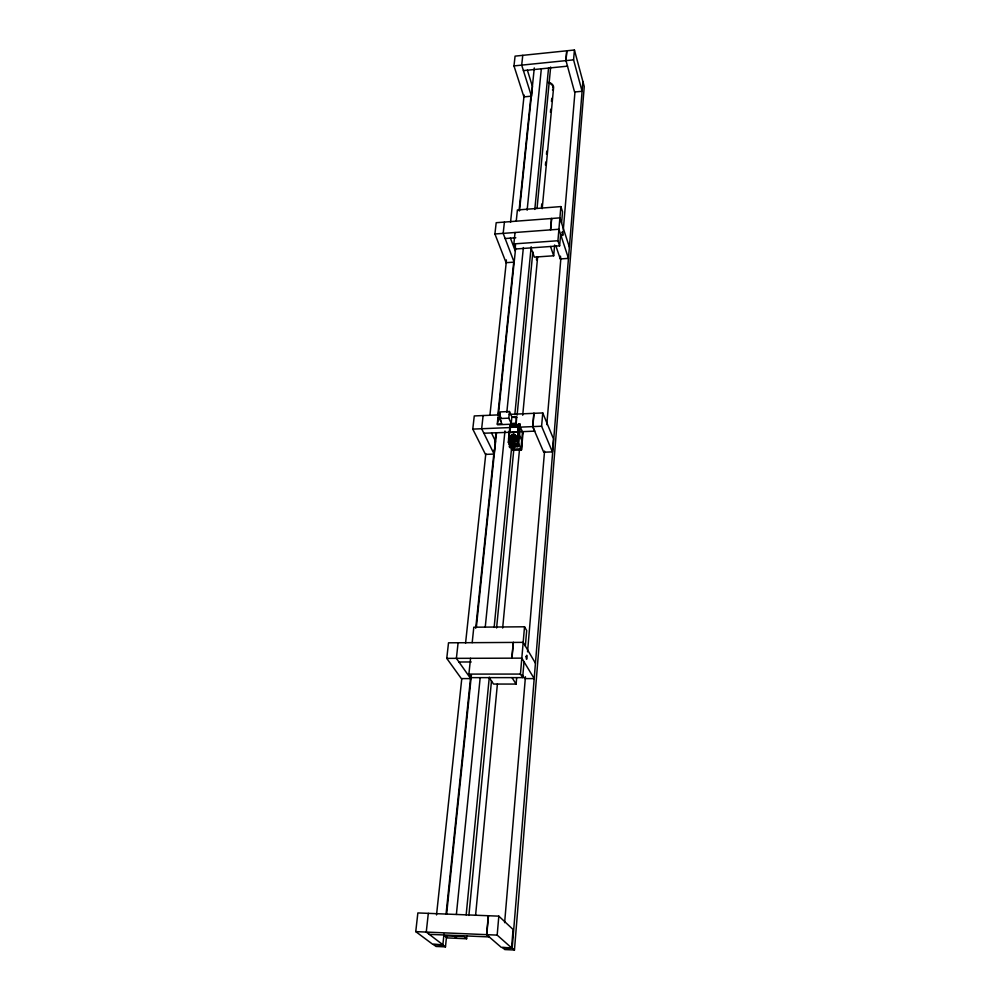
<?xml version="1.0" encoding="UTF-8"?>
<svg xmlns="http://www.w3.org/2000/svg" width="1000" height="1000" viewBox="0 0 1000 1000"><rect width="100%" height="100%" fill="white"/><g stroke="black" fill="none" stroke-linecap="round" stroke-linejoin="round"><path stroke-width="1.5" d="M513.475 443.537L513.325 446.413L513.938 443.525M514.462 950L512.212 948L502.512 947.562L504.825 949.562L514.462 950L584.25 86.55L574.425 50L515.075 56.137L513.975 65.912L523.925 96.888L531.45 96.163L532.45 86.487L527.375 70.175M488.3 915.738L486.587 934.663L501.325 947.4L511.562 947.862L513.075 929.475L498.825 916.15L417.863 912.938L415.75 931.625L432.75 944.312L442.925 944.775L426.262 932.075L428.312 913.35M533.862 413.325L532.663 426.613L543.725 452.212L552.413 451.887L553.475 438.85L542.75 412.938L509.325 414.4M512.212 948L582.9 81.538M569.388 247.162L559.9 217.862L496.188 222.7L494.913 233.988L558.925 229.25L568.475 258.375L560.275 258.938L560.513 256.137M504.625 922.663L525.45 676.762M527.55 651.862L544.562 451.087M546.8 424.637L560.9 258.113M563.275 230.087L575 91.575M470.55 658.3L468.9 674.1L471.388 677.638L522.65 677.625L520.438 674.075L524.525 626.788L473.8 627.212L472.188 642.675M515.05 232.5L513.862 243.912L515.763 248.975L559.625 245.85L557.925 240.738L560.875 206.588L517.4 209.963L516.237 221.175M566.862 50.788L565.988 60.625L574.562 92L582.1 91.275L573.575 59.85L574.425 50M522.65 677.625L524.012 661.762M525.35 646.062L526.688 630.55L524.525 626.788M559.625 245.85L560.612 234.387M561.575 223.038L562.537 211.788L560.875 206.588M489.2 677.638L493.537 684.05L516.112 684.075L516.663 677.862M531.013 247.887L534.338 257.125L553.688 255.775L554.637 245M511.562 947.862L497.175 935.113L498.825 916.15M552.413 451.887L541.6 426.238L542.75 412.938M511.975 658.162L513.387 642.425M534.012 413.325L532.812 426.6L534.775 431.138L520.887 431.712M550.5 229.862L551.525 218.5M550.65 229.862L551.663 218.487M565.85 60.637L566.737 50.8M488.475 915.75L486.763 934.675L489.387 936.938L429.225 934.338M511.825 658.162L513.25 642.438M516.688 446.287C517.587 440.262 513.225 452.525 511.75 446.375C512.163 440.225 508.738 453.675 509.637 443.925L518 443.6L517.938 446.662L516.688 446.287L517.938 446.662M517.75 446.25L518 443.6M518.225 424.125C520.55 426.613 516.538 423.462 519.862 424.012L519.612 426.625L520.325 427.025L518.713 444.012L515.413 444.137M519.8 427.05L519.862 424.012M536.475 259.862L536.775 256.75M541.475 207.05L541.763 203.95M545.438 165.113L545.737 162.013M546.462 154.25L546.763 151.137M550.438 112.312L550.725 109.213M551.462 101.438L551.75 98.338M475.588 915.362L497.4 683.95M502.663 628.038L519.5 449.425M522.712 415.25L537.65 256.825M542.188 208.675L553.6 87.537A7.088 4.925 5.6 0 0 548.725 82.312M522.5 431.9L520.913 448.825L511.575 449.175M522.263 438.25L521.438 449.988L523.025 433.088L519.35 424.85L510 425.238L508.325 442.225L512.125 450.337L521.438 449.988L517.725 441.85L519.35 424.85M512.6 424.438C512.1 424.675 512.025 425.525 512.8 424.862M515.4 425.037L515.475 424.2M513.812 443.762L513.763 446.825M515.625 425.025L515.9 424.625M515.862 425.012L515.938 424.188M497.275 424.05L497.612 424.775L516.188 423.988L516.5 416.637L511.863 416.838L509.45 411.512L500.138 411.925L499.45 418.562L501.912 423.862L497.275 424.05L497.962 417.45L501.05 417.312M516.188 423.988L516.5 416.637M466.637 938.763L464.05 936.65L444.387 935.788L447.088 937.9L466.637 938.763L466.938 935.65M468.888 915.45L491.5 680.8M496.6 627.975L513.825 449.275M517.112 415.087L532.837 251.925M537.038 208.412L550.662 67M516.462 443.663L517.425 445.625L516.888 446.6M518.312 426.962L517.825 431.987L483.875 433.225M517.712 435.662L518.562 426.75L510.075 427.1L508.738 438.013A4.838 4.075 -24.7 0 0 513.025 442.038A4.838 4.075 -24.7 0 0 518.125 437.638L517.85 435.962M518 434.487L518.562 426.75M515.862 423.263L511.2 423.462L511.863 416.838M466.163 914.887L489.3 677.15M494.137 627.425L511.512 448.725M514.837 414.538L531.163 246.725M534.8 209.438L548.55 68.025M511.2 423.462L508.787 418.162L509.45 411.512M508.738 438.013L510.288 427.3M517.938 424.562C518.288 426.475 514.188 421.65 513.763 425.513M516.962 425.163L514.125 425.525L513.737 424.712M456.388 914.45L480.125 678.162M485.275 626.862L504.95 430.988M506.825 412.325L523.375 247.55M527.125 210.238L541.337 68.775M445.475 946.875L442.85 944.887L433.375 944.463L436.05 946.45L445.475 946.875L446.587 936.012M500.275 413.237L499.762 418.212L501.275 421.463M442.85 944.887L443.988 934.025M446.075 913.838L470.562 677.913M475.712 628.25L494.25 449.75M495.05 441.987L496.012 432.675M497.788 415.6L513.737 261.938M515.025 249.525L515.513 244.862M519.05 210.712L530.975 95.862M535.438 663.225L523.175 642.362L448.512 642.812L446.763 658.375L461.337 678.587L470.688 678.6L471.012 675.55M500.075 414.812L474.263 415.938L472.775 429.113L485.462 454.387L494.113 454.075L495.45 441.138L491.55 433.062M446.637 914.062L471.413 674.975M476.4 626.838L496.5 432.775M498.275 415.7L515.638 248.025M519.5 210.775L534.3 67.938M497.887 422.125L497.962 417.45M504.412 222.075L503.175 233.375L514.138 262.125L506.087 262.688L506.375 259.913M436.525 914.95L461.75 678.9M465.562 643.188L485.8 453.725M489.95 414.9L506.375 261.163M510.525 222.338L524.125 95M458.1 642.763L456.388 658.35L470.688 678.6M483.113 415.55L481.662 428.738L494.113 454.075M522.762 55.35L521.688 65.125L531.45 96.163M511.613 443.85L512.5 445.85M515.95 446.637L515.6 445.7L516.575 445.037M511.225 446.887L510.637 446.087L511.688 445.225M522.675 433.875L523.025 433.088M511.7 446.887L512.112 445.05M512.125 450.337L512.788 450.25M513.975 65.912L573.575 59.85M523.413 70.612L567.525 66.162M505.138 238.538L515.812 237.763M513.862 243.912L557.925 240.738M513.737 417.5L516.825 417.362M499.45 418.562L508.787 418.162M518.425 424.55L520.05 424.45M518.7 427.062L510.075 427.1M472.775 429.113L511.112 427.512M518.862 427.188L541.6 426.238M509.538 432.537L518.038 432.188M508.325 442.225L517.725 441.85M509.325 444.375L514.012 444.188L512.875 441.725A4.838 4.075 -24.7 0 1 508.587 437.7M512.312 445.613L515.55 445.913M509.387 446.562L511.025 446.463M511.5 446.488L515.938 446.75M446.763 658.375L521.812 658.138L534.188 678.6L524.637 678.6L522.263 674.762M458.963 662L471.225 661.963M468.9 674.1L520.438 674.075M415.75 931.625L497.175 935.113M454.2 936.213L456.85 938.325M512 677.625L516.112 684.075M510.5 445.438L510.637 446.087M510.438 445.875L510.825 446.675M511.938 434.575L512.688 436.213M510 425.238L510.6 426.562M518.125 437.638L517.987 437.325A4.838 4.075 -24.7 0 1 512.875 441.725M518.538 433.325L522.238 441.512M518.625 424.325L519 425.138M494.913 233.988L506.087 262.688M510.387 237.987L515.288 251.012M550.525 246.5L553.688 255.775M555.875 245.863L560.275 258.938M548.475 82.85A6.275 4.363 5.6 0 1 552.125 85.213M552.663 86.325A6.275 4.363 5.6 0 1 552.788 87.463M553.25 88.787A7.088 4.925 5.6 0 1 552.45 89.9M510.838 436.275A3.075 2.587 -24.7 0 1 515.875 435.887A3.075 2.587 -24.7 0 1 513.55 440.125A3.075 2.587 -24.7 0 1 510.475 436.938M513.188 435.75A1.475 1.238 -24.7 0 1 514.375 437.425A1.475 1.238 -24.7 0 1 512.05 438.062A1.475 1.238 -24.7 0 1 512.463 435.95M562.225 232.413C563.013 241.225 563.387 228.15 562.225 232.413M526.15 656.663C526.712 664.862 527.812 651.1 526.15 656.663M514.487 432.337C512.837 434.55 513.075 430.262 514.487 432.337M512.225 426.987L512.337 427.325A4.312 3.613 -24.5 0 1 516.55 427.125L516.425 426.825A4.312 3.613 -24.5 0 0 512.225 426.987M512.05 439.65A3.075 2.587 -24.7 0 0 516.013 436.225A3.075 2.587 -24.7 0 0 511.138 435.238A3.075 2.587 -24.7 0 0 512.05 439.65M511.863 437.362A1.475 1.238 -24.7 0 0 514.125 436.163A1.475 1.238 -24.7 0 0 512.075 435.125A1.475 1.238 -24.7 0 0 511.863 437.362"/></g></svg>
